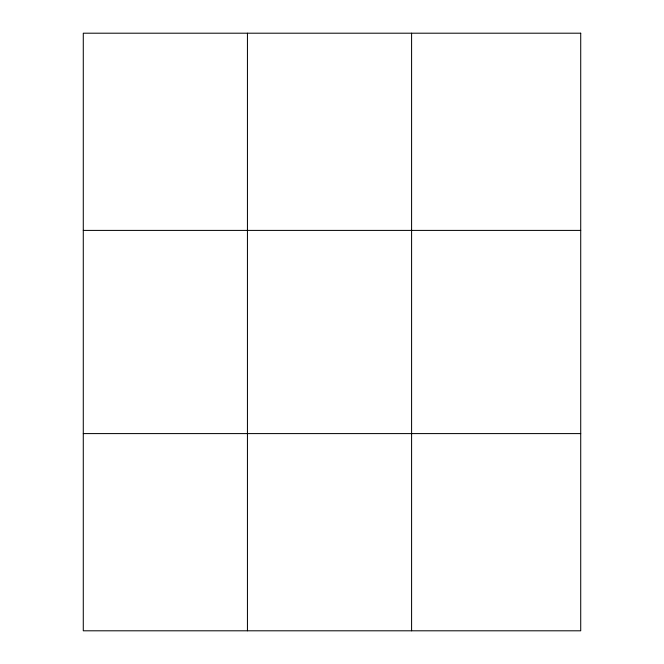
<?xml version="1.0" encoding="UTF-8"?>
<svg xmlns="http://www.w3.org/2000/svg" width="664" height="664" viewBox="0 0 664 664"><rect width="100%" height="100%" fill="white"/><g stroke="black" fill="none" stroke-linecap="round" stroke-linejoin="round"><path stroke-width="1" d="M247.44 630.8L247.44 33.2M411.589 630.8L411.589 33.2M83.282 230.408L580.718 230.408M83.282 433.592L580.718 433.592M580.718 33.2L580.718 630.8L83.282 630.8L83.282 33.2L580.718 33.2"/></g></svg>
